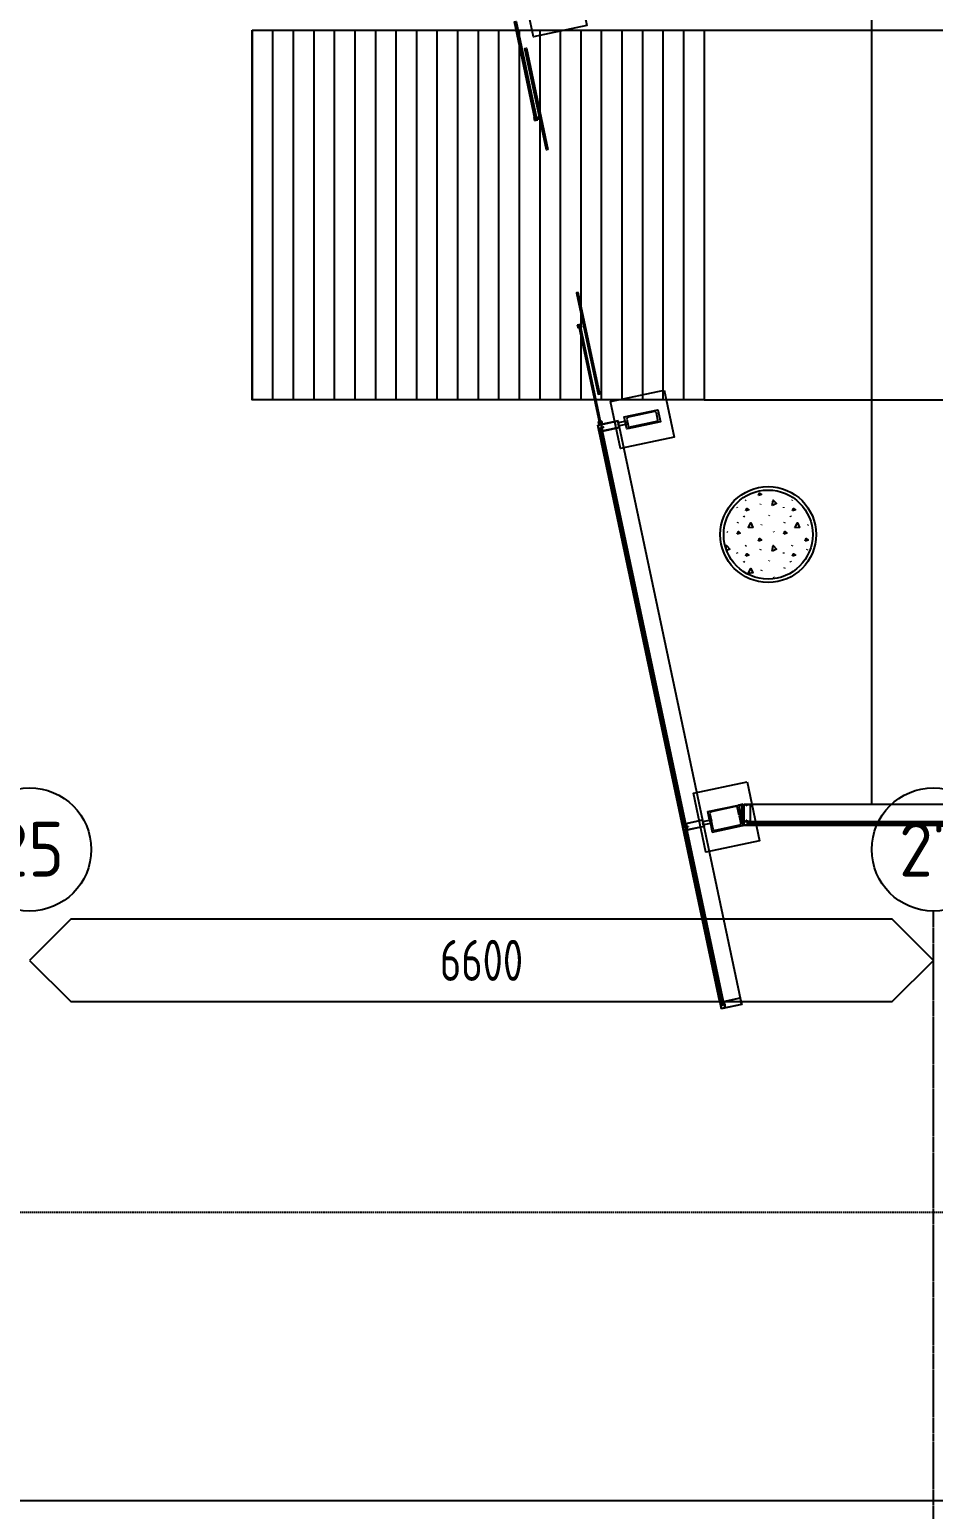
# Model space of a CAD drawing. Header units: millimetres. Extents: x -45258 to 103756, y -3540 to 105026.
# Drawn here: x -227 to 6373, y 26923 to 37731 of the extents above; entities that cross this region are included whole.
import ezdxf
from ezdxf.enums import TextEntityAlignment as Align

# ---------------------------------------------------------------- set-up
doc = ezdxf.new("R2010")
doc.units = ezdxf.units.MM
doc.header["$LTSCALE"] = 0.4
doc.linetypes.add('BLD-80-FL-2$0$CENTER', pattern=[50.8, 31.75, -6.35, 6.35, -6.35])
doc.linetypes.add('BLD-80-FL-2$0$HIDDEN', pattern=[0.375, 0.25, -0.125])
for name, color, linetype in [('BLD-80-FL-2$0$FL-EXST-8CO', 8, 'Continuous'), ('BLD-80-FL-2$0$FU-FIXD-8CO-EXST', 8, 'Continuous'), ('BLD-80-FL-2$0$ST-EXST-6CO', 6, 'Continuous'), ('BLD-80-FL-2$0$ST-EXST-7CO', 7, 'Continuous'), ('BLD-80-FL-2$0$ST-GRID-9CE', 9, 'BLD-80-FL-2$0$CENTER'), ('BLD-80-FL-2$0$TX-GRID-2CO-100', 2, 'Continuous'), ('BLD-80-FL-2$0$TX-MISC-7CO-100', 7, 'Continuous'), ('BLD-80-FL-2$0$WA-HTCH-8CO-EXST', 8, 'Continuous'), ('BLD-80-FL-2$0$WA-MASN-3CO-EXST', 3, 'Continuous'), ('BLD-80-FL-2$0$WN-EXST-8CO', 8, 'Continuous'), ('XREF', 8, 'Continuous')]:
    doc.layers.add(name, color=color, linetype=linetype)
doc.styles.add('BLD-80-FL-2$0$Isocp2', font='isocp2.shx')
doc.styles.add('BLD-80-FL-2$0$STANDARD', font='isocp2.shx', dxfattribs={"width": 0.8})
doc.dimstyles.new('BLD-80-FL-2$0$GRID-DIMS-100', dxfattribs={"dimtxt": 300, "dimasz": 100, "dimexe": 3, "dimexo": 1, "dimgap": 0.5, "dimtad": 0, "dimdec": 1, "dimdsep": 46, "dimtxsty": 'BLD-80-FL-2$0$STANDARD', "dimblk": 'BLD-80-FL-2$0$GRID-DIMS', "dimcen": 2.5, "dimdle": 3, "dimse1": 1, "dimse2": 1, "dimsd1": 1, "dimsd2": 1, "dimclrd": 255, "dimclre": 8, "dimclrt": 2, "dimadec": 0, "dimazin": 0, "dimtfac": 1, "dimtdec": 1, "dimtmove": 2, "dimatfit": 3, "dimldrblk": 'BLD-80-FL-2$0$_None', "dimfxl": 3, "dimtolj": 1, "dimtzin": 0, "dimarcsym": 0})

# ---------------------------------------------------------------- blocks, each defined once
blk = doc.blocks.new('*D55')
at = {"layer": 'Defpoints', "color": 0, "transparency": 16777216}
for p in [(0, 31390), (6600, 31390), (6600, 31390)]:
    blk.add_point(p, dxfattribs=at)
at = {"layer": 'BLD-80-FL-2$0$TX-MISC-7CO-100', "color": 2, "transparency": 16777216, "insert": (3300, 31390), "char_height": 300, "attachment_point": 5, "style": 'BLD-80-FL-2$0$STANDARD'}
blk.add_mtext('\\A1;6600', dxfattribs=at)
blk = doc.blocks.new('BLD-80-FL-2$0$_None')
blk = doc.blocks.new('BLD-80-FL-2$0$GRID-DIMS')
for p in [(-3, 3), (-3, -3)]:
    blk.add_line(p, (0, 0))
blk = doc.blocks.new('BLD-80-FL-2$0$GRID')
blk.add_circle((0, 0), 4.5)
at = {"style": 'BLD-80-FL-2$0$Isocp2'}
blk.add_attdef('AA', text='', height=4, dxfattribs=at).set_placement((0, 0.02), align=Align.MIDDLE)
blk = doc.blocks.new('BLD-80-FL-2', base_point=(226.58, 457.44))
at = {"layer": 'BLD-80-FL-2$0$FL-EXST-8CO'}
for p, q in [((6147.57, 41200), (6147.57, 38183.75)), ((1624.97, 38183.75), (1624.97, 35483.75)), ((1774.97, 38183.75), (1774.97, 35483.75)), ((1924.97, 38183.75), (1924.97, 35483.75)), ((2074.97, 38183.75), (2074.97, 35483.75)), ((2224.97, 38183.75), (2224.97, 35483.75)), ((2374.97, 38183.75), (2374.97, 35483.75)), ((2524.97, 38183.75), (2524.97, 35483.75)), ((2674.97, 38183.75), (2674.97, 35483.75)), ((2824.97, 38183.75), (2824.97, 35483.75)), ((2974.97, 38183.75), (2974.97, 35483.75)), ((3124.97, 38183.75), (3124.97, 35483.75)), ((3274.97, 38183.75), (3274.97, 35483.75)), ((3424.97, 38183.75), (3424.97, 35483.75)), ((3574.97, 38183.75), (3574.97, 35483.75)), ((3724.97, 38183.75), (3724.97, 35483.75)), ((3874.97, 38183.75), (3874.97, 35483.75)), ((3909.41, 38183.74), (17761.96, 38183.75)), ((4024.97, 38183.75), (4024.97, 35483.75)), ((4174.97, 38183.75), (4174.97, 35483.75)), ((4324.97, 38183.75), (4324.97, 35483.75)), ((4474.97, 38183.75), (4474.97, 35483.75)), ((4624.97, 38183.75), (4624.97, 35483.75)), ((4774.97, 38183.75), (4774.97, 35483.75)), ((4924.97, 38183.75), (16773.94, 38183.75)), ((6147.57, 38183.75), (6147.57, 32527.4)), ((4924.97, 35483.75), (18777.53, 35483.76)), ((4924.97, 35483.75), (16773.94, 35483.75))]:
    blk.add_line(p, q, dxfattribs=at)
for points in [[(3997.62, 38560.2), (4070.09, 38217.78), (3678.76, 38134.96), (3606.29, 38477.37)], [(1624.97, 38183.75), (4924.97, 38183.75), (4924.97, 35483.75), (1624.97, 35483.75)], [(4633.77, 35554.38), (4706.24, 35211.96), (4314.91, 35129.14), (4242.44, 35471.56)], [(5239.18, 32693.82), (5330.28, 32263.36), (4938.95, 32180.53), (4847.85, 32611)]]:
    blk.add_lwpolyline(points, close=True, dxfattribs=at)
blk.add_lwpolyline([(-3300.01, 21485), (-1950.01, 21485), (-1950.02, 27444.98), (13724.98, 27444.99)], dxfattribs=at)
at = {"layer": 'BLD-80-FL-2$0$FU-FIXD-8CO-EXST', "linetype": 'Continuous'}
blk.add_circle((5393.55, 34500), 350, dxfattribs=at)
at = {"layer": 'BLD-80-FL-2$0$ST-EXST-6CO'}
for p, q in [((4562.56, 35398.25), (4370.81, 35357.67)), ((4605.95, 35323.62), (4365.04, 35272.63)), ((4589.62, 35328.34), (4374.39, 35282.79)), ((4952.98, 32476.47), (5178, 32524.1)), ((4968.51, 32403.1), (4952.98, 32476.47)), ((4968.55, 32460.86), (4980.25, 32405.58)), ((5155.86, 32512.77), (4977.81, 32475.08)), ((5181.79, 32448.24), (5170.09, 32503.51)), ((5209.55, 32530.78), (5178, 32524.1)), ((5178, 32524.1), (5193.52, 32450.72)), ((5203.55, 32523.37), (5179.24, 32518.23)), ((5193.52, 32450.72), (5181.79, 32448.24)), ((5194.02, 32448.37), (5182.28, 32445.89)), ((5182.28, 32445.89), (5193.98, 32390.61)), ((5209.55, 32375), (5194.02, 32448.37)), ((5203.55, 32403.35), (5203.55, 32523.37)), ((5209.55, 32375), (5209.55, 32530.78)), ((4980.25, 32405.58), (4968.51, 32403.1)), ((4980.75, 32403.23), (4969.01, 32400.75)), ((4969.01, 32400.75), (4984.54, 32327.37)), ((4992.45, 32347.96), (4980.75, 32403.23)), ((4984.54, 32327.37), (5209.55, 32375)), ((5184.73, 32376.39), (5006.67, 32338.7))]:
    blk.add_line(p, q, dxfattribs=at)
blk.add_lwpolyline([(4361.55, 35343.44), (4376.04, 35274.96), (4361.37, 35271.85), (4342.73, 35359.9), (4587.32, 35411.66), (4605.95, 35323.62), (4591.28, 35320.51), (4576.78, 35388.99)], dxfattribs=at)
for centre in [(5178, 32524.1), (5209.55, 32375)]:
    blk.add_circle(centre, 0.25, dxfattribs=at)
for centre, start, end in [((4373.29, 35345.93), 101.9498, 191.9498), ((4565.04, 35386.51), 11.9498, 101.9498), ((4980.29, 32463.34), 101.950144, 191.950144), ((5158.35, 32501.03), 11.950144, 101.950144), ((5004.19, 32350.44), 191.950141, 281.950141), ((5182.24, 32388.13), 281.950141, 11.950141)]:
    blk.add_arc(centre, 12, start, end, dxfattribs=at)
at = {"layer": 'BLD-80-FL-2$0$ST-EXST-7CO', "linetype": 'BLD-80-FL-2$0$HIDDEN', "ltscale": 100}
blk.add_lwpolyline([(4539.96, 53975.04), (-34700.04, 53975.01), (-34700.04, 48273.34), (-26500.03, 45225.17), (-26500.03, 43999.94), (-27650.03, 44000.01), (-27650.03, 38300), (-9225.02, 31447.18), (-9225.02, 29550), (13749.98, 29550.02)], dxfattribs=at)
at = {"layer": 'BLD-80-FL-2$0$ST-GRID-9CE'}
blk.add_line((6600, -2523.99), (6599.98, 31749.99), dxfattribs=at)
at = {"layer": 'BLD-80-FL-2$0$TX-MISC-7CO-100'}
for p, q in [((300, 31690.05), (0, 31390.05)), ((6300, 31690.05), (300, 31690.05)), ((6600, 31390.05), (6300, 31690.05)), ((0, 31390.05), (300, 31090.05)), ((6300, 31090.05), (6600, 31390.05)), ((300, 31090.05), (6300, 31090.05))]:
    blk.add_line(p, q, dxfattribs=at)
at = {"layer": 'BLD-80-FL-2$0$WA-HTCH-8CO-EXST'}
for p, q in [((5165.45, 34700.94), (5166.16, 34694.55)), ((5165.45, 34700.94), (5166.16, 34694.55)), ((5228.87, 34747.91), (5231.71, 34754.3)), ((5228.87, 34747.91), (5231.71, 34754.3)), ((5336.85, 34718.78), (5339.69, 34725.18)), ((5336.85, 34718.78), (5339.69, 34725.18)), ((5505.75, 34700.94), (5506.46, 34694.55)), ((5505.75, 34700.94), (5506.46, 34694.55)), ((5569.17, 34747.91), (5572.01, 34754.31)), ((5569.17, 34747.91), (5572.01, 34754.31)), ((5172.02, 34583.71), (5174.86, 34590.11)), ((5172.02, 34583.71), (5174.86, 34590.11)), ((5213.94, 34636.38), (5216.78, 34632.11)), ((5213.94, 34636.38), (5216.78, 34632.11)), ((5216.78, 34634.76), (5219.62, 34630.49)), ((5216.78, 34634.76), (5219.62, 34630.49)), ((5401.5, 34636.38), (5404.34, 34642.77)), ((5401.5, 34636.38), (5404.34, 34642.77)), ((5512.32, 34583.72), (5515.16, 34590.11)), ((5512.32, 34583.72), (5515.16, 34590.11)), ((5554.24, 34636.38), (5557.08, 34632.11)), ((5554.24, 34636.38), (5557.08, 34632.11)), ((5557.08, 34634.76), (5559.92, 34630.49)), ((5557.08, 34634.76), (5559.92, 34630.49)), ((5092.45, 34521.91), (5095.3, 34517.65)), ((5092.45, 34521.91), (5095.3, 34517.65)), ((5343.95, 34567.38), (5346.79, 34573.77)), ((5343.95, 34567.38), (5346.79, 34573.77)), ((5432.75, 34521.91), (5435.6, 34517.65)), ((5432.75, 34521.91), (5435.6, 34517.65)), ((5684.25, 34567.38), (5687.09, 34573.77)), ((5684.25, 34567.38), (5687.09, 34573.77)), ((5228.87, 34416.06), (5231.71, 34422.45)), ((5228.87, 34416.06), (5231.71, 34422.45)), ((5336.85, 34386.93), (5339.69, 34393.33)), ((5336.85, 34386.93), (5339.69, 34393.33)), ((5569.17, 34416.06), (5572.01, 34422.45)), ((5569.17, 34416.06), (5572.01, 34422.45)), ((5677.15, 34386.93), (5679.99, 34393.33)), ((5677.15, 34386.93), (5679.99, 34393.33)), ((5165.45, 34369.09), (5166.16, 34362.69)), ((5165.45, 34369.09), (5166.16, 34362.69)), ((5213.94, 34304.52), (5216.78, 34300.26)), ((5213.94, 34304.52), (5216.78, 34300.26)), ((5216.78, 34302.9), (5219.62, 34298.64)), ((5216.78, 34302.9), (5219.62, 34298.64)), ((5401.5, 34304.53), (5404.34, 34310.92)), ((5401.5, 34304.53), (5404.34, 34310.92)), ((5505.75, 34369.09), (5506.46, 34362.7)), ((5505.75, 34369.09), (5506.46, 34362.7)), ((5554.24, 34304.53), (5557.08, 34300.26)), ((5554.24, 34304.53), (5557.08, 34300.26)), ((5557.08, 34302.91), (5559.92, 34298.64)), ((5557.08, 34302.91), (5559.92, 34298.64)), ((5343.95, 34235.53), (5346.79, 34241.92)), ((5343.95, 34235.53), (5346.79, 34241.92)), ((5432.76, 34190.06), (5435.6, 34185.8)), ((5432.76, 34190.06), (5435.6, 34185.8)), ((5512.32, 34251.86), (5515.16, 34258.26)), ((5512.32, 34251.86), (5515.16, 34258.26))]:
    blk.add_line(p, q, dxfattribs=at)
for points in [[(5322.78, 34784.51), (5331.3, 34802.27), (5345.51, 34791.61), (5322.78, 34784.51)], [(5322.78, 34784.51), (5331.3, 34802.27), (5345.51, 34791.61), (5322.78, 34784.51)], [(5423.28, 34711.43), (5428.91, 34752.04), (5454.35, 34725.77), (5423.94, 34711.68)], [(5423.28, 34711.43), (5428.91, 34752.04), (5454.35, 34725.77), (5423.94, 34711.68)], [(5230.29, 34673.32), (5238.81, 34691.08), (5253.02, 34680.42), (5230.29, 34673.32)], [(5230.29, 34673.32), (5238.81, 34691.08), (5253.02, 34680.42), (5230.29, 34673.32)], [(5570.59, 34673.32), (5579.11, 34691.08), (5593.32, 34680.42), (5570.59, 34673.32)], [(5570.59, 34673.32), (5579.11, 34691.08), (5593.32, 34680.42), (5570.59, 34673.32)], [(5167.05, 34503.44), (5175.57, 34521.2), (5189.78, 34510.54), (5167.05, 34503.44)], [(5167.05, 34503.44), (5175.57, 34521.2), (5189.78, 34510.54), (5167.05, 34503.44)], [(5248.05, 34548.2), (5267.23, 34584.43), (5282.15, 34551.04), (5248.76, 34548.2)], [(5248.05, 34548.2), (5267.23, 34584.43), (5282.15, 34551.04), (5248.76, 34548.2)], [(5507.35, 34503.44), (5515.87, 34521.2), (5530.08, 34510.54), (5507.35, 34503.44)], [(5507.35, 34503.44), (5515.87, 34521.2), (5530.08, 34510.54), (5507.35, 34503.44)], [(5588.35, 34548.2), (5607.53, 34584.43), (5622.45, 34551.04), (5589.06, 34548.2)], [(5588.35, 34548.2), (5607.53, 34584.43), (5622.45, 34551.04), (5589.06, 34548.2)], [(5085.59, 34398.39), (5088.61, 34420.18), (5114.05, 34393.91), (5091.64, 34383.53)], [(5085.59, 34398.39), (5088.61, 34420.18), (5114.05, 34393.91), (5091.64, 34383.53)], [(5322.78, 34452.66), (5331.3, 34470.42), (5345.51, 34459.76), (5322.78, 34452.66)], [(5322.78, 34452.66), (5331.3, 34470.42), (5345.51, 34459.76), (5322.78, 34452.66)], [(5423.28, 34379.58), (5428.91, 34420.19), (5454.35, 34393.91), (5423.94, 34379.82)], [(5423.28, 34379.58), (5428.91, 34420.19), (5454.35, 34393.91), (5423.94, 34379.82)], [(5663.08, 34452.66), (5671.6, 34470.42), (5685.81, 34459.76), (5663.08, 34452.66)], [(5663.08, 34452.66), (5671.6, 34470.42), (5685.81, 34459.76), (5663.08, 34452.66)], [(5230.29, 34341.46), (5238.81, 34359.23), (5253.02, 34348.57), (5230.29, 34341.46)], [(5230.29, 34341.46), (5238.81, 34359.23), (5253.02, 34348.57), (5230.29, 34341.46)], [(5570.59, 34341.47), (5579.11, 34359.23), (5593.32, 34348.57), (5570.59, 34341.47)], [(5570.59, 34341.47), (5579.11, 34359.23), (5593.32, 34348.57), (5570.59, 34341.47)], [(5248.05, 34216.34), (5267.23, 34252.57), (5282.15, 34219.19), (5248.76, 34216.34)], [(5248.05, 34216.34), (5267.23, 34252.57), (5282.15, 34219.19), (5248.76, 34216.34)]]:
    blk.add_lwpolyline(points, dxfattribs=at)
at = {"layer": 'BLD-80-FL-2$0$WA-MASN-3CO-EXST'}
blk.add_circle((5393.55, 34500), 325, dxfattribs=at)
at = {"layer": 'BLD-80-FL-2$0$WN-EXST-8CO'}
for p, q in [((3681.02, 37549.13), (3683.96, 37549.75)), ((3681.02, 37549.13), (3686.2, 37524.67)), ((3683.96, 37549.75), (3686.9, 37552.74)), ((3683.96, 37549.75), (3688.51, 37528.23)), ((3686.2, 37524.67), (3710.66, 37529.85)), ((3686.44, 37538.01), (3705.03, 37541.94)), ((3688.51, 37528.23), (3707.1, 37532.16)), ((3702.55, 37553.68), (3698.64, 37555.22)), ((3702.55, 37553.68), (3705.48, 37554.3)), ((3702.55, 37553.68), (3707.1, 37532.16)), ((3705.48, 37554.3), (3710.66, 37529.85)), ((4002, 36032.54), (4026.45, 36037.72)), ((4007.17, 36008.08), (4002, 36032.54)), ((4005.55, 36030.23), (4024.14, 36034.16)), ((4010.11, 36008.7), (4005.55, 36030.23)), ((4007.17, 36008.08), (4010.11, 36008.7)), ((4007.62, 36020.44), (4026.21, 36024.38)), ((4010.11, 36008.7), (4014.01, 36007.17)), ((4028.7, 36012.64), (4024.14, 36034.16)), ((4028.7, 36012.64), (4025.75, 36009.65)), ((4031.63, 36013.26), (4026.45, 36037.72)), ((4028.7, 36012.64), (4031.63, 36013.26)), ((5040.76, 31084.17), (4148.85, 35298.43)), ((4297.96, 35329.98), (4148.86, 35298.43)), ((4297.96, 35329.98), (4148.86, 35298.43)), ((4159.21, 35249.51), (4148.88, 35298.31)), ((4159.21, 35249.51), (4148.88, 35298.31)), ((4174.79, 35302.08), (4151.19, 35297.08)), ((4174.79, 35302.08), (4151.19, 35297.08)), ((4156.2, 35273.4), (4151.19, 35297.08)), ((4156.2, 35273.4), (4151.19, 35297.08)), ((4154.76, 35325.23), (4151.82, 35324.61)), ((4151.82, 35324.61), (4157, 35300.15)), ((4154.76, 35325.23), (4157.7, 35328.22)), ((4154.76, 35325.23), (4159.31, 35303.71)), ((4179.8, 35278.4), (4156.2, 35273.4)), ((4179.8, 35278.4), (4156.2, 35273.4)), ((4180.22, 35276.44), (4156.61, 35271.45)), ((4180.22, 35276.44), (4156.61, 35271.45)), ((4161.17, 35249.92), (4156.61, 35271.45)), ((4161.17, 35249.92), (4156.61, 35271.45)), ((4181.46, 35305.33), (4157, 35300.15)), ((4175.83, 35317.42), (4157.24, 35313.49)), ((4182.6, 35265.22), (4158.99, 35260.22)), ((4182.6, 35265.22), (4158.99, 35260.22)), ((4161.17, 35249.92), (4159.21, 35249.51)), ((4161.17, 35249.92), (4159.21, 35249.51)), ((4177.9, 35307.64), (4159.31, 35303.71)), ((4161.19, 35249.81), (4169.59, 35248.11)), ((4161.19, 35249.81), (4169.59, 35248.11)), ((4174.92, 35263.6), (4166.7, 35261.86)), ((4173.35, 35329.16), (4169.44, 35330.7)), ((4176.28, 35329.79), (4173.35, 35329.16)), ((4173.35, 35329.16), (4177.9, 35307.64)), ((4179.8, 35278.4), (4174.79, 35302.08)), ((4179.8, 35278.4), (4174.79, 35302.08)), ((4176.28, 35329.79), (4181.46, 35305.33)), ((4296.57, 35327.85), (4176.75, 35302.49)), ((4296.57, 35327.85), (4176.75, 35302.49)), ((4180.76, 35283.55), (4176.75, 35302.49)), ((4180.76, 35283.55), (4176.75, 35302.49)), ((4184.8, 35254.8), (4177.81, 35249.85)), ((4184.8, 35254.8), (4177.81, 35249.85)), ((4184.77, 35254.92), (4180.22, 35276.44)), ((4184.77, 35254.92), (4180.22, 35276.44)), ((4180.76, 35283.55), (4191.86, 35285.9)), ((4180.76, 35283.55), (4191.86, 35285.9)), ((4192.33, 35283.65), (4181.23, 35281.3)), ((4192.33, 35283.65), (4181.23, 35281.3)), ((4186.32, 35257.29), (4181.23, 35281.3)), ((4186.32, 35257.29), (4181.23, 35281.3)), ((4184.77, 35254.92), (4308.31, 35281.07)), ((4184.77, 35254.92), (4308.31, 35281.07)), ((5066.33, 31089.59), (4184.77, 35254.92)), ((4306.13, 35282.65), (4186.32, 35257.29)), ((4306.13, 35282.65), (4186.32, 35257.29)), ((4192.33, 35283.65), (4191.86, 35285.9)), ((4192.33, 35283.65), (4191.86, 35285.9)), ((4293.8, 35307.47), (4300.58, 35308.91)), ((4293.8, 35307.47), (4300.58, 35308.91)), ((4294.27, 35305.22), (4293.81, 35307.43)), ((4294.27, 35305.22), (4293.81, 35307.43)), ((4294.27, 35305.22), (4301.05, 35306.66)), ((4294.27, 35305.22), (4301.05, 35306.66)), ((4300.58, 35308.91), (4296.57, 35327.85)), ((4300.58, 35308.91), (4296.57, 35327.85)), ((4308.31, 35281.07), (4297.96, 35329.98)), ((4308.31, 35281.07), (4297.96, 35329.98)), ((4306.13, 35282.65), (4301.05, 35306.66)), ((4306.13, 35282.65), (4301.05, 35306.66)), ((5200.21, 31066.81), (4307.79, 35283.51)), ((5264.8, 32527.4), (5214.8, 32527.4)), ((5214.8, 32527.4), (5214.8, 32375)), ((5235.96, 32525.6), (5216.6, 32525.6)), ((5216.6, 32525.6), (5216.6, 32403.13)), ((5235.96, 32518.67), (5235.96, 32525.6)), ((5238.26, 32518.67), (5236, 32518.67)), ((5262.8, 32525.6), (5238.26, 32525.6)), ((5238.26, 32518.67), (5238.26, 32525.6)), ((6954.45, 32527.4), (5239.98, 32527.4)), ((5262.8, 32525.6), (5262.8, 32403.13)), ((5264.8, 32401.13), (5264.8, 32527.4)), ((4767.52, 32384.89), (4765.57, 32384.47)), ((4765.57, 32384.47), (4775.89, 32335.68)), ((4767.5, 32385.01), (4774.49, 32389.96)), ((4767.52, 32384.89), (4772.08, 32363.36)), ((4793.31, 32379.58), (4769.71, 32374.59)), ((4795.69, 32368.36), (4772.08, 32363.36)), ((4796.1, 32366.4), (4772.49, 32361.41)), ((4772.49, 32361.41), (4777.88, 32335.97)), ((4799.28, 32351.39), (4775.67, 32346.39)), ((4777.88, 32335.97), (4775.92, 32335.56)), ((4777.88, 32335.97), (4786.28, 32334.28)), ((4791.11, 32390), (4782.71, 32391.69)), ((4791.13, 32389.88), (4914.67, 32416.03)), ((4791.13, 32389.88), (4795.69, 32368.36)), ((4913.32, 32413.7), (4793.5, 32388.34)), ((4793.5, 32388.34), (4798.58, 32364.33)), ((4801.49, 32340.97), (4794.49, 32336.02)), ((4796.1, 32366.4), (4801.48, 32340.97)), ((4809.68, 32366.68), (4798.58, 32364.33)), ((4799.06, 32362.08), (4810.16, 32364.43)), ((4799.06, 32362.08), (4803.07, 32343.14)), ((4925.02, 32367.11), (4801.48, 32340.97)), ((4922.89, 32368.5), (4803.07, 32343.14)), ((4809.68, 32366.68), (4810.16, 32364.43)), ((4911.62, 32388.26), (4918.4, 32389.69)), ((4911.62, 32388.26), (4912.09, 32386.05)), ((4912.1, 32386.01), (4918.88, 32387.44)), ((4913.32, 32413.7), (4918.4, 32389.69)), ((4914.67, 32416.03), (4925.02, 32367.11)), ((4918.88, 32387.44), (4922.89, 32368.5)), ((5264.8, 32375), (5214.92, 32375)), ((5235.96, 32403.13), (5216.6, 32403.13)), ((5240.8, 32401.13), (5216.6, 32401.13)), ((5216.6, 32401.13), (5216.6, 32377)), ((5240.8, 32377), (5216.6, 32377)), ((5238.26, 32414.47), (5235.96, 32414.47)), ((5235.96, 32403.13), (5235.96, 32414.47)), ((5238.26, 32414.47), (5238.26, 32403.13)), ((5262.8, 32403.13), (5238.26, 32403.13)), ((6954.45, 32401.13), (5240.32, 32401.13)), ((6954.45, 32375), (5240.32, 32375)), ((5240.8, 32401.13), (5240.8, 32377)), ((5264.8, 32401.13), (5242.8, 32401.13)), ((5242.8, 32401.13), (5242.8, 32377)), ((5264.8, 32377), (5242.8, 32377)), ((5254.27, 32401.13), (5254.27, 32377)), ((5264.8, 32377), (5264.8, 32375)), ((5264.92, 32401.13), (5268.31, 32393.27)), ((5264.92, 32377), (5268.31, 32384.87)), ((5042.72, 31084.59), (5040.76, 31084.17)), ((5040.76, 31084.17), (5051.09, 31035.38)), ((5042.7, 31084.71), (5049.69, 31089.66)), ((5042.72, 31084.59), (5047.27, 31063.07)), ((5068.51, 31079.29), (5044.9, 31074.29)), ((5070.88, 31068.06), (5047.27, 31063.07)), ((5071.29, 31066.1), (5047.69, 31061.11)), ((5047.69, 31061.11), (5052.7, 31037.43)), ((5200.21, 31066.81), (5051.11, 31035.26)), ((5076.31, 31042.43), (5052.7, 31037.43)), ((5066.3, 31089.71), (5057.91, 31091.4)), ((5066.33, 31089.58), (5189.86, 31115.73)), ((5066.33, 31089.58), (5070.88, 31068.06)), ((5188.52, 31113.4), (5068.7, 31088.04)), ((5068.7, 31088.04), (5073.78, 31064.03)), ((5071.29, 31066.1), (5076.31, 31042.43)), ((5084.88, 31066.38), (5073.78, 31064.03)), ((5074.25, 31061.78), (5085.35, 31064.13)), ((5074.25, 31061.78), (5078.26, 31042.84)), ((5198.08, 31068.2), (5078.26, 31042.84)), ((5084.88, 31066.38), (5085.35, 31064.13)), ((5186.82, 31087.96), (5193.6, 31089.39)), ((5186.82, 31087.96), (5187.28, 31085.75)), ((5187.29, 31085.71), (5194.07, 31087.14)), ((5188.52, 31113.4), (5193.6, 31089.39)), ((5189.86, 31115.73), (5200.21, 31066.81)), ((5194.07, 31087.14), (5198.08, 31068.2))]:
    blk.add_line(p, q, dxfattribs=at)
for points in [[(3701.61, 37541.22), (3689.87, 37538.73), (3540.25, 38245.69), (3551.99, 38248.17)], [(3785.31, 37312.34), (3773.57, 37309.86), (3617, 38049.64), (3628.75, 38052.12)], [(4006.59, 36266.82), (3994.85, 36264.33), (4151.42, 35524.55), (4163.16, 35527.04)], [(4022.79, 36023.65), (4011.05, 36021.17), (4160.67, 35314.22), (4172.41, 35316.7)], [(4174.9, 35263.59), (4785.62, 32377.96), (4777.4, 32376.22), (4166.68, 35261.85)], [(4354.64, 35303.65), (4305.72, 35293.3), (4300.55, 35317.75), (4349.46, 35328.11)], [(4791.59, 32349.76), (5060.81, 31077.66), (5052.6, 31075.92), (4783.37, 32348.02)], [(4971.35, 32389.69), (4922.43, 32379.34), (4917.26, 32403.8), (4966.17, 32414.15)], [(5252.96, 32393.27), (6954.98, 32393.27), (6954.98, 32384.87), (5252.96, 32384.87)]]:
    blk.add_lwpolyline(points, close=True, dxfattribs=at)
at = {"layer": 'BLD-80-FL-2$0$TX-GRID-2CO-100'}
ref = blk.add_blockref('BLD-80-FL-2$0$GRID', (0, 32200), dxfattribs=dict(at, xscale=100, yscale=100, zscale=100))
ref.add_attrib('AA', '25', dxfattribs={"layer": '0', "height": 400, "style": 'BLD-80-FL-2$0$Isocp2'}).set_placement((-1.69, 32201.93), align=Align.MIDDLE)
ref = blk.add_blockref('BLD-80-FL-2$0$GRID', (6600, 32200), dxfattribs=dict(at, xscale=100, yscale=100, zscale=100))
ref.add_attrib('AA', '27', dxfattribs={"layer": '0', "height": 400, "style": 'BLD-80-FL-2$0$Isocp2'}).set_placement((6598.31, 32201.93), align=Align.MIDDLE)
at = {"layer": 'BLD-80-FL-2$0$TX-MISC-7CO-100'}
dim = blk.add_linear_dim(base=(6600, 31390.05), p1=(0, 31390.05), p2=(6600, 31390.05), dimstyle='BLD-80-FL-2$0$GRID-DIMS-100', dxfattribs=at)
dim.commit()
dim.dimension.update_dxf_attribs({"geometry": '*D55', "text_midpoint": (3300, 31390.05)})

msp = doc.modelspace()

# ---------------------------------------------------------------- block references
at = {"layer": 'XREF'}
msp.add_blockref('BLD-80-FL-2', (0, 0), dxfattribs=at)

doc.saveas('drawing.dxf')
